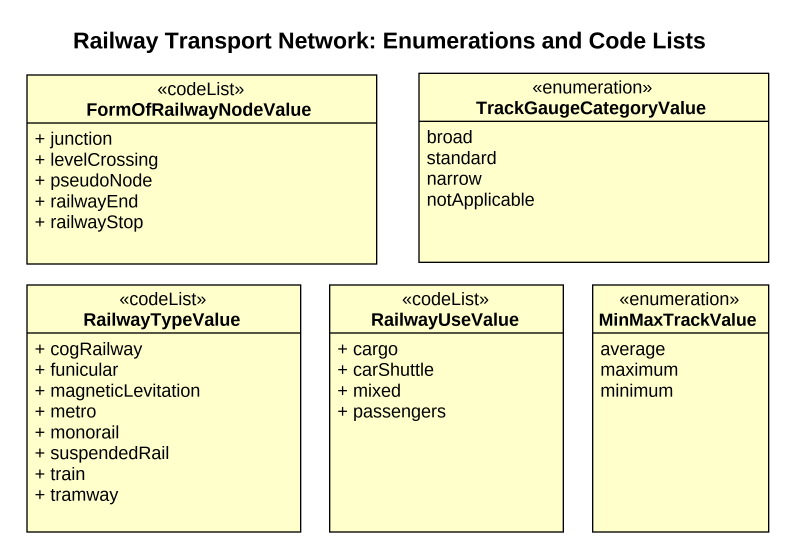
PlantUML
@startuml
title Railway Transport Network: Enumerations and Code Lists
hide circle
hide empty members
skinparam classAttributeIconSize 0
class FormOfRailwayNodeValue <<codeList>> {
  + junction
  + levelCrossing
  + pseudoNode
  + railwayEnd
  + railwayStop
}
enum TrackGaugeCategoryValue {
  broad
  standard
  narrow
  notApplicable
}
class RailwayTypeValue <<codeList>> {
  + cogRailway
  + funicular
  + magneticLevitation
  + metro
  + monorail
  + suspendedRail
  + train
  + tramway
}
class RailwayUseValue <<codeList>> {
  + cargo
  + carShuttle
  + mixed
  + passengers
}
enum MinMaxTrackValue {
  average
  maximum
  minimum
}
@enduml
